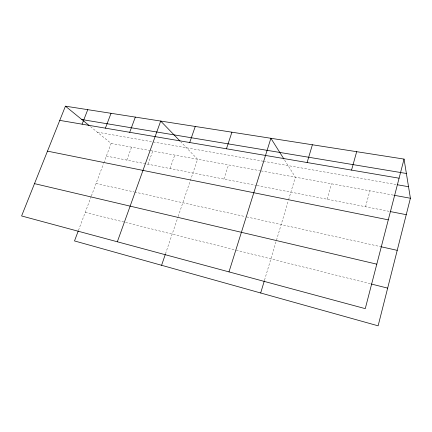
<?xml version="1.0" encoding="UTF-8"?>
<svg xmlns="http://www.w3.org/2000/svg" width="432" height="432" viewBox="0 0 432 432"><rect width="100%" height="100%" fill="white"/><g stroke="black" fill="none" stroke-linecap="round" stroke-linejoin="round"><path stroke-width="0.32" stroke-dasharray="2.16 1.62" d="M365.575 206.734L369.862 190.82M327.186 199.233L331.576 183.805M264.535 280.109L288.403 200.41M288.592 199.773L295.364 177.174L284.283 159.57M223.895 179.053L228.512 164.927M165.483 253.838L177.935 217.177M178.146 216.551L197.597 159.262L180.976 142.052M170.051 168.534L174.749 155.077M148.03 164.23L152.75 151.049M126.814 160.088L131.555 147.166M78.473 230.364L91.136 196.652M91.368 196.025L103.561 163.566M103.793 162.94L111.121 143.424L90.083 126.274M97.308 132.16L262.942 161.195M263.606 161.309L396.085 184.534M111.121 143.424L150.104 150.563M150.763 150.682L259.756 170.651M261.058 170.888L393.401 195.134M106.364 156.092L256.5 185.425M257.164 185.555L389.189 211.345M96.077 183.487L133.947 191.894M134.595 192.035L245.322 216.621M246.629 216.913L380.975 246.737M85.25 212.328L234.916 249.836M236.207 250.16L371.304 284.018"/><path stroke-width="0.65" d="M404.044 159.089L365.261 308.642L21.6 215.962L65.432 106.175L404.044 159.089L410.4 198.25L378.124 325.825L74.504 240.937L78.241 230.985M351.551 170.1L356.675 151.686M307.12 162.529L312.39 144.769M260.68 292.988L264.346 280.751M228.987 271.89L270.891 138.283L283.943 159.025M226.449 148.781L231.919 132.192M161.595 265.286L165.267 254.47M189.718 142.522L195.259 126.463M117.331 241.78L160.699 121.063L180.047 141.091M129.708 132.3L135.329 117.099M105.397 128.153L111.04 113.303M82.102 124.184L87.761 109.663M81.826 119.545L406.377 173.48M59.762 120.377L399.087 178.205M397.397 184.761L408.526 186.716M394.054 195.253L410.4 198.25M390.501 211.604L406.242 214.677M47.477 151.141L388.287 219.845M380.975 246.737L397.219 250.344M34.506 183.632L376.796 264.168M371.304 284.018L387.666 288.122M65.432 106.175L89.051 125.431"/></g></svg>
